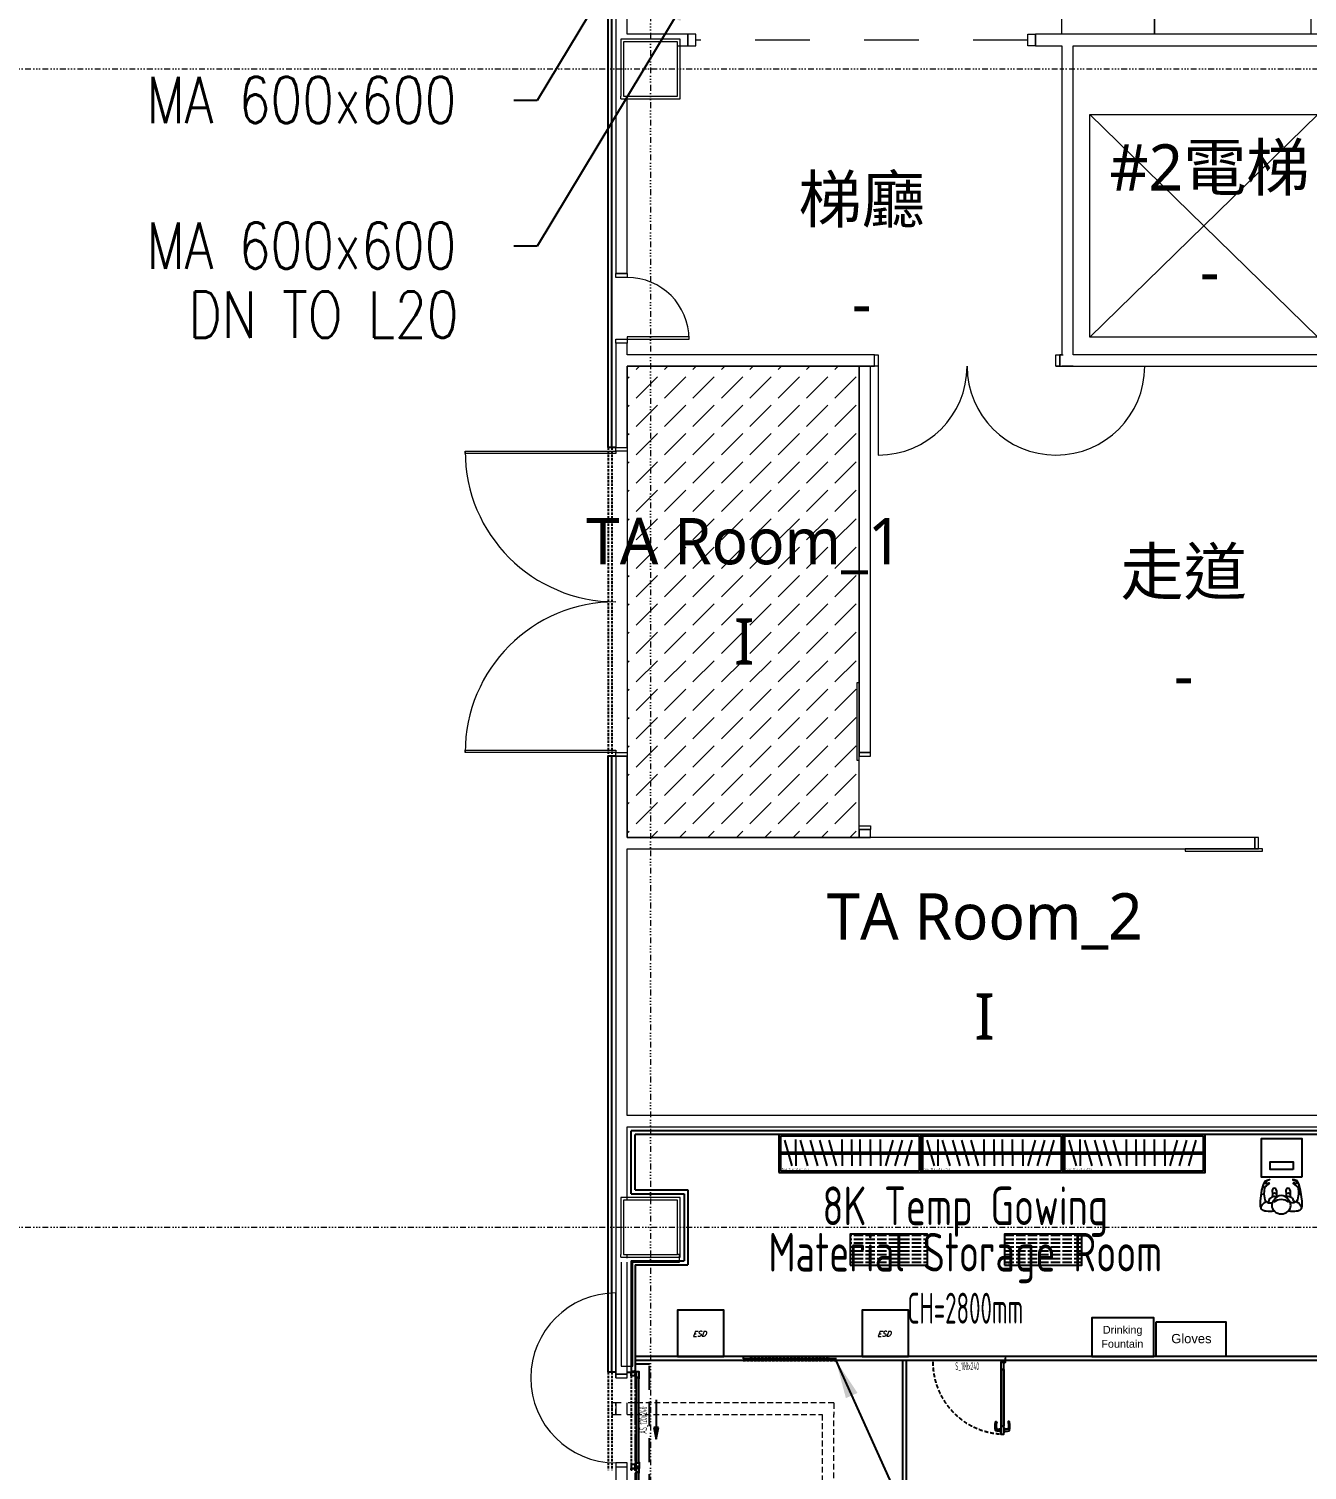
# Model space of a CAD drawing. Extents: x -32000 to 384674, y -29000 to 131250.
# Drawn here: x 235550 to 252103, y 11855 to 30520 of the extents above; entities that cross this region are included whole.
import ezdxf
from ezdxf.enums import TextEntityAlignment as Align

# ---------------------------------------------------------------- set-up
doc = ezdxf.new("R2010")
doc.units = 0
doc.header["$LTSCALE"] = 250
for name, pattern in [('H12PL3$0$JJP_三點線', [0.9, 0.3, -0.15, 0, -0.15, 0, -0.15, 0, -0.15]), ('H12PL3$0$JJP_虛線(退縮線、投影線、地下室範圍、非屬本工程、圖面分區)', [0.45, 0.3, -0.15]), ('H12PL3$0$TAI_虛線', [5.644, 2.822, -2.822]), ('XFDP30$0$HIDDEN', [0.3, 0.2, -0.1]), ('XFDP30$0$HIDDEN2', [0.1875, 0.125, -0.0625])]:
    doc.linetypes.add(name, pattern=pattern)
for name, color, linetype in [('AREA', 1, 'Continuous'), ('H12PL3$0$A-OBJE-2D', 252, 'Continuous'), ('H12PL3$0$A-WALL-EX', 252, 'Continuous'), ('H12PL3$0$A-WALL-IN', 252, 'Continuous'), ('H12PL3$0$A-WALL-IN.200K', 252, 'Continuous'), ('H12PL3$0$A-ZONE', 252, 'Continuous'), ('H12PL3$0$A-ZONE.200K', 252, 'Continuous'), ('H12PL3$0$Door', 252, 'Continuous'), ('H12PL3$0$Hattch', 252, 'Continuous'), ('H12PL3$0$S-COL', 252, 'Continuous'), ('H12PL3$0$S-GRID', 252, 'Continuous'), ('XFDP30$0$A-C1-PVC (8K於 50K時拆除)', 2, 'XFDP30$0$ZIGZAG'), ('XFDP30$0$A-CR-TT2 (8K)', 1, 'Continuous'), ('XFDP30$0$A-CR-TXT', 2, 'Continuous'), ('XFDP30$0$A-CR-TXT (8K)', 2, 'Continuous'), ('XFDP30$0$A-Door (8K)', 2, 'Continuous'), ('XFDP30$0$A-Partition opening', 240, 'XFDP30$0$HIDDEN2'), ('XFDP30$0$A-W-P1S (50K)', 2, 'Continuous'), ('XFDP30$0$A-W-P1S (8K)', 2, 'Continuous'), ('XFDP30$0$A-W-P2D (8K)', 2, 'Continuous'), ('XFDP30$0$B-BM (8K)', 2, 'Continuous'), ('XFDP30$0$B-Eq pattern (Belong to quotation)', 2, 'Continuous'), ('XFDP30$0$B-Gowning room improvement', 15, 'Continuous'), ('XFDP30$0$MDT-3-MF-4 (8K)', 8, 'Continuous'), ('XFDP30$0$SM-TXT', 3, 'Continuous'), ('XFM2D30-200K$0$M-DUCT-TEXT', 4, 'Continuous'), ('XFM2D30-200K$0$M-PIPE-TEXT-ARROR', 91, 'Continuous')]:
    doc.layers.add(name, color=color, linetype=linetype)
doc.styles.add('H12PL3$0$Standard', font='', dxfattribs={"width": 0.8})
doc.styles.add('XFDP30$0$AA-TXT', font='isocp.shx', dxfattribs={"width": 0.8, "bigfont": 'china.shx'})
doc.styles.add('XFDP30$0$ROMANS', font='romans', dxfattribs={"bigfont": 'bigfont'})
doc.styles.add('XFDP30$0$shei', font='arial.ttf')
doc.styles.add('XFM2D30-200K$0$aa-txt', font='simplex.shx', dxfattribs={"bigfont": 'china.shx'})
doc.styles.get('H12PL3$0$Standard').set_extended_font_data('Microsoft JhengHei')
doc.linetypes.add('XFDP30$0$ZIGZAG', pattern='A,0.0001,-0.2,[131,ltypeshp.shx,S=0.2,R=0,X=-0.2,Y=0],-0.4,[131,ltypeshp.shx,S=0.2,R=180,X=0.2,Y=0],-0.2', length=0.8001)
doc.dimstyles.new('XFDP30$0$adim-200', dxfattribs={"dimscale": 2000, "dimtxt": 0.25, "dimasz": 0.25, "dimexe": 0.1, "dimexo": 0.5, "dimgap": 0.15, "dimtad": 0, "dimdec": 4, "dimzin": 0, "dimdsep": 46, "dimtxsty": 'XFDP30$0$AA-TXT', "dimcen": 2.5, "dimclrd": 256, "dimclre": 256, "dimclrt": 256, "dimadec": 0, "dimazin": 0, "dimtfac": 1, "dimtdec": 4, "dimtmove": 0, "dimatfit": 3, "dimfxl": 0.1, "dimtolj": 1, "dimtzin": 0, "dimarcsym": 0})
doc.dimstyles.new('XFM2D30-200K$0$adim-200', dxfattribs={"dimscale": 200, "dimtxt": 0.3, "dimasz": 2.5, "dimexe": 0.1, "dimexo": 0.5, "dimgap": 0.15, "dimtad": 0, "dimdec": 4, "dimzin": 3, "dimdsep": 46, "dimtxsty": 'XFM2D30-200K$0$aa-txt', "dimcen": 2.5, "dimclrd": 256, "dimclre": 256, "dimclrt": 256, "dimadec": 0, "dimazin": 0, "dimtfac": 1, "dimtdec": 4, "dimtmove": 0, "dimatfit": 3, "dimfxl": 1, "dimtolj": 1, "dimtzin": 0, "dimarcsym": 0})

# ---------------------------------------------------------------- blocks, each defined once
blk = doc.blocks.new('XFDP30$0$GAD2205')
blk.add_lwpolyline([(0, 1), (0, 1), (-18, 1, -0.414214), (-18, 2), (-18, 3, -0.414214), (-18, 3), (-14, 3, 0.414214), (-13, 4), (-13, 4, 0.414214), (-14, 4), (-18, 4, -0.414214), (-18, 5), (-18, 12, -0.414214), (-18, 12), (-18, 12, 0.414214), (-18, 12), (-18, 14, 0.72636), (-19, 14), (-19, 13, 0.158507), (-19, 13), (-19, 0, 0.414214), (-19, 0), (19, 0, 0.414214), (19, 0), (19, 13, 0.158507), (19, 13), (19, 14, 0.72636), (18, 14), (18, 12, 0.414214), (18, 12, -0.414214), (18, 12), (18, 5, -0.414214), (18, 4), (14, 4, 0.414214), (13, 4), (13, 4, 0.414214), (14, 3), (18, 3, -0.414214), (18, 3), (18, 2, -0.414214), (18, 1), (0, 1)], format="xyb", close=True)
blk = doc.blocks.new('XFDP30$0$Door-S100')
for p, q in [((8.8, 90.4), (8.8, 95.3)), ((8.8, 95.3), (9.6, 95.3)), ((9.6, 95.3), (9.6, 90.4)), ((9.6, 94), (13.6, 94)), ((13.6, 94), (15, 93.9)), ((9.6, 90.4), (8.8, 90.4)), ((13.5, 91.8), (9.6, 91.8))]:
    blk.add_line(p, q)
blk.add_lwpolyline([(4, 94), (0, 94), (-1.4, 93.9, 0.327495), (-2.2, 93.2, 0.089847), (-2.4, 82.5, 1.144881), (-0.5, 82.9, -0.137079), (-0.5, 91.3, -0.349357), (0, 91.8), (4, 91.8)], format="xyb")
blk.add_lwpolyline([(4.8, 90.4), (4.8, 95.3), (4, 95.3), (4, 90.4)], close=True)
at = {"ltscale": 5}
for points in [[(8.8, 87.8), (8.8, 97.9), (4.8, 97.9), (4.8, 87.8)], [(5, 87.5), (5, 14.8), (5, 14.8), (5, 87.5)], [(8.6, 14.8), (8.5, 14.8), (8.5, 87.5), (8.6, 87.5)], [(8.8, 4.3), (8.8, 14.4), (4.8, 14.4), (4.8, 4.3)]]:
    blk.add_lwpolyline(points, close=True, dxfattribs=at)
blk.add_lwpolyline([(4.8, 87.9), (4.8, 86.7, 0.158507), (4.9, 86.7), (4.9, 86.5, 0.72636), (5, 86.6), (5, 86.7, 0.414214), (5, 86.7, -0.414214), (4.9, 86.8), (4.9, 87.5, -0.414214), (5, 87.5), (5.4, 87.5, 0.414214), (5.4, 87.5), (5.4, 87.6, 0.414214), (5.4, 87.6), (5, 87.6, -0.414214), (4.9, 87.6), (4.9, 87.8, -0.414214), (5, 87.8), (6.8, 87.8), (6.8, 87.8), (6.8, 87.8), (8.6, 87.8, -0.414214), (8.6, 87.8), (8.6, 87.6, -0.414214), (8.6, 87.6), (8.2, 87.6, 0.414214), (8.1, 87.6), (8.1, 87.5, 0.414214), (8.2, 87.5), (8.6, 87.5, -0.414214), (8.6, 87.5), (8.6, 86.8, -0.414214), (8.6, 86.7), (8.6, 86.7, 0.414214), (8.6, 86.7), (8.6, 86.6, 0.72636), (8.6, 86.5), (8.7, 86.7, 0.158507), (8.7, 86.7), (8.7, 87.9, 0.414214), (8.7, 87.9), (4.9, 87.9, 0.414214)], format="xyb", close=True, dxfattribs=at)
at = {"ltscale": 500}
for points in [[(3.2, -0.6), (3.2, 3.9), (3, 3.9), (3, -0.6)], [(8.5, 4.8), (4, 4.8), (4, 4.6), (8.5, 4.6)]]:
    blk.add_lwpolyline(points, close=True, dxfattribs=at)
at = {"linetype": 'XFDP30$0$HIDDEN', "ltscale": 0.1}
blk.add_arc((3.4, 4.4), 93.6, 0, 86.0689, dxfattribs=at)
at = {"extrusion": (0, 0, -1)}
for centre, major_axis, start_param, end_param in [((14.9, 93), (-0.624, 0.624), 0.866962, 2.13291), ((13.5, 91.2), (-0.417, 0.417), 0.901482, 2.245889), ((15, 82.6), (0.707, 0.707), 0.872811, 4.284184), ((-0.8, 87.1), (10.9, 10.9), 0.51383, 1.058752), ((-13.8, 87.3), (21.3, 21.3), 0.585307, 0.943734)]:
    blk.add_ellipse(centre, major_axis=major_axis, ratio=1, start_param=start_param, end_param=end_param, dxfattribs=at)
at = {"ltscale": 500, "extrusion": (0, 0, -1)}
blk.add_ellipse((3.4, 4.4), major_axis=(-0.495, 0.495), ratio=1, start_param=5.497787, end_param=11.780972, dxfattribs=at)
at = {"ltscale": 5, "xscale": 0.1000000000058208, "yscale": 0.1000000000058208, "zscale": 0.1000000000058208}
blk.add_blockref('XFDP30$0$GAD2205', (6.8, 14.3), dxfattribs=at)
at = {"color": 9, "style": 'XFDP30$0$AA-TXT', "width": 0.45}
blk.add_attdef('100X240', text='', height=10, dxfattribs=at).set_placement((52.5, 10), align=Align.MIDDLE_CENTER)
blk = doc.blocks.new('XFDP30$0$GA2606')
blk.add_lwpolyline([(-13, 1), (-13, 0), (-16, 0), (-16, 0), (-16, 0), (-19, 0, -0.902738), (-19, 1), (-10, 3, 0.298217), (-9, 2), (-2, 2, 0.414214), (-2, 3), (-2, 18), (-2, 18), (-2, 20, -0.668179), (-2, 20), (0, 18), (0, 0), (0, 0), (-2, 0)], format="xyb", close=True)
blk = doc.blocks.new('XFDP30$0$Door-120x000_AS')
at = {"ltscale": 5}
blk.add_hatch(color=256, dxfattribs=at).paths.add_polyline_path([(50.4, 32.9), (50.4, 26.9), (35.4, 29.9)])
for p, q in [((35.4, 29.9), (50.4, 32.9)), ((50.4, 26.9), (35.4, 29.9)), ((50.4, 32.9), (50.4, 26.9)), ((86.4, 29.9), (50.4, 29.9))]:
    blk.add_line(p, q)
at = {"color": 9, "linetype": 'XFDP30$0$HIDDEN2'}
blk.add_lwpolyline([(-135, 21), (132.5, 21), (132.5, 2.5), (-135, 2.5)], close=True, dxfattribs=at)
at = {"color": 1, "linetype": 'XFDP30$0$HIDDEN2'}
for points in [[(-125, 3.8), (-116.7, 3.8, 0.158507), (-116.7, 3.8), (-116.6, 3.9, 0.72636), (-116.6, 4), (-116.8, 4, 0.414214), (-116.8, 3.9, -0.414214), (-116.8, 3.9), (-117.5, 3.9, -0.414214), (-117.6, 4), (-117.6, 4.4, 0.414214), (-117.6, 4.4), (-117.6, 4.4, 0.414214), (-117.7, 4.4), (-117.7, 4, -0.414214), (-117.7, 3.9), (-117.8, 3.9, -0.414214), (-117.9, 4), (-117.9, 5.7), (-117.9, 5.8), (-117.9, 5.8), (-117.9, 7.6, -0.414214), (-117.8, 7.6), (-117.7, 7.6, -0.414214), (-117.7, 7.6), (-117.7, 7.1, 0.414214), (-117.6, 7.1), (-117.6, 7.1, 0.414214), (-117.6, 7.1), (-117.6, 7.6, -0.414214), (-117.5, 7.6), (-116.8, 7.6, -0.414214), (-116.8, 7.6), (-116.8, 7.6, 0.414214), (-116.8, 7.6), (-116.6, 7.6, 0.72636), (-116.6, 7.6), (-116.7, 7.7, 0.158507), (-116.7, 7.7), (-125, 7.7, 0.414214), (-125, 7.7), (-125, 3.9, 0.414214)], [(0, 3.8), (-8.3, 3.8, -0.158507), (-8.3, 3.8), (-8.4, 3.9, -0.72636), (-8.4, 4), (-8.2, 4, -0.414214), (-8.2, 3.9, 0.414214), (-8.2, 3.9), (-7.5, 3.9, 0.414214), (-7.4, 4), (-7.4, 4.4, -0.414214), (-7.4, 4.4), (-7.4, 4.4, -0.414214), (-7.3, 4.4), (-7.3, 4, 0.414214), (-7.3, 3.9), (-7.2, 3.9, 0.414214), (-7.1, 4), (-7.1, 5.7), (-7.1, 5.8), (-7.1, 5.8), (-7.1, 7.6, 0.414214), (-7.2, 7.6), (-7.3, 7.6, 0.414214), (-7.3, 7.6), (-7.3, 7.1, -0.414214), (-7.4, 7.1), (-7.4, 7.1, -0.414214), (-7.4, 7.1), (-7.4, 7.6, 0.414214), (-7.5, 7.6), (-8.2, 7.6, 0.414214), (-8.2, 7.6), (-8.2, 7.6, -0.414214), (-8.2, 7.6), (-8.4, 7.6, -0.72636), (-8.4, 7.6), (-8.3, 7.7, -0.158507), (-8.3, 7.7), (0, 7.7, -0.414214), (0, 7.7), (0, 3.9, -0.414214)]]:
    blk.add_lwpolyline(points, format="xyb", close=True, dxfattribs=at)
blk.add_lwpolyline([(-117.6, 4), (-117.6, 7.5), (-7.4, 7.5), (-7.4, 4)], close=True, dxfattribs=at)
for points in [[(-2.3, -0.5, 0.070096), (-2.3, -0.5, 0.334236), (-2.2, -0.5, 0.795363), (-2.2, -0.4), (-2.6, -0.4, -0.414214), (-2.7, -0.3), (-2.7, 0.3, -0.414214), (-2.6, 0.4), (-2.2, 0.4, 0.795363), (-2.2, 0.5, 0.334236), (-2.3, 0.5, 0.070096), (-2.3, 0.5, 0.06212), (-2.3, 0.5, -0.357966), (-2.3, 0.5, -0.114149), (-2.3, 0.5), (-2.5, 0.6, 0.520559), (-2.5, 0.6, -0.09816), (-2.5, 0.6, -0.704497), (-2.6, 0.6, 0.231019), (-2.7, 0.8, -0.259663), (-2.7, 0.8), (-2.7, 1.5, 0.250846), (-2.7, 1.6, 0.148829), (-2.7, 1.6), (-2.8, 1.9, 0.835879), (-3, 1.9), (-3, -1.9, 0.835879), (-2.8, -1.9), (-2.7, -1.6, 0.148829), (-2.7, -1.6, 0.250846), (-2.7, -1.5), (-2.7, -0.8, -0.259663), (-2.7, -0.8, 0.231019), (-2.6, -0.6, -0.704497), (-2.5, -0.6, -0.09816), (-2.5, -0.6, 0.520559), (-2.5, -0.6), (-2.3, -0.5, -0.114149), (-2.3, -0.5, -0.357966), (-2.3, -0.5, 0.06212)], [(-2.5, 3.8), (5.8, 3.8, 0.158507), (5.8, 3.8), (5.9, 3.9, 0.72636), (5.9, 4), (5.7, 4, 0.414214), (5.7, 3.9, -0.414214), (5.7, 3.9), (5, 3.9, -0.414214), (4.9, 4), (4.9, 4.4, 0.414214), (4.9, 4.4), (4.9, 4.4, 0.414214), (4.8, 4.4), (4.8, 4, -0.414214), (4.8, 3.9), (4.7, 3.9, -0.414214), (4.6, 4), (4.6, 5.7), (4.6, 5.8), (4.6, 5.8), (4.6, 7.6, -0.414214), (4.7, 7.6), (4.8, 7.6, -0.414214), (4.8, 7.6), (4.8, 7.1, 0.414214), (4.9, 7.1), (4.9, 7.1, 0.414214), (4.9, 7.1), (4.9, 7.6, -0.414214), (5, 7.6), (5.7, 7.6, -0.414214), (5.7, 7.6), (5.7, 7.6, 0.414214), (5.7, 7.6), (5.9, 7.6, 0.72636), (5.9, 7.6), (5.8, 7.7, 0.158507), (5.8, 7.7), (-2.5, 7.7, 0.414214), (-2.5, 7.7), (-2.5, 3.9, 0.414214)], [(122.5, 3.8), (114.2, 3.8, -0.158507), (114.2, 3.8), (114.1, 3.9, -0.72636), (114.1, 4), (114.3, 4, -0.414214), (114.3, 3.9, 0.414214), (114.3, 3.9), (115, 3.9, 0.414214), (115.1, 4), (115.1, 4.4, -0.414214), (115.1, 4.4), (115.1, 4.4, -0.414214), (115.2, 4.4), (115.2, 4, 0.414214), (115.2, 3.9), (115.3, 3.9, 0.414214), (115.4, 4), (115.4, 5.7), (115.4, 5.8), (115.4, 5.8), (115.4, 7.6, 0.414214), (115.3, 7.6), (115.2, 7.6, 0.414214), (115.2, 7.6), (115.2, 7.1, -0.414214), (115.1, 7.1), (115.1, 7.1, -0.414214), (115.1, 7.1), (115.1, 7.6, 0.414214), (115, 7.6), (114.3, 7.6, 0.414214), (114.3, 7.6), (114.3, 7.6, -0.414214), (114.3, 7.6), (114.1, 7.6, -0.72636), (114.1, 7.6), (114.2, 7.7, -0.158507), (114.2, 7.7), (122.5, 7.7, -0.414214), (122.5, 7.7), (122.5, 3.9, -0.414214)], [(122.3, -0.5, -0.070096), (122.3, -0.5, -0.334236), (122.2, -0.5, -0.795363), (122.2, -0.4), (122.6, -0.4, 0.414214), (122.7, -0.3), (122.7, 0.3, 0.414214), (122.6, 0.4), (122.2, 0.4, -0.795363), (122.2, 0.5, -0.334236), (122.3, 0.5, -0.070096), (122.3, 0.5, -0.06212), (122.3, 0.5, 0.357966), (122.3, 0.5, 0.114149), (122.3, 0.5), (122.5, 0.6, -0.520559), (122.5, 0.6, 0.09816), (122.5, 0.6, 0.704497), (122.6, 0.6, -0.231019), (122.7, 0.8, 0.259663), (122.7, 0.8), (122.7, 1.5, -0.250846), (122.7, 1.6, -0.148829), (122.7, 1.6), (122.8, 1.9, -0.835879), (123, 1.9), (123, -1.9, -0.835879), (122.8, -1.9), (122.7, -1.6, -0.148829), (122.7, -1.6, -0.250846), (122.7, -1.5), (122.7, -0.8, 0.259663), (122.7, -0.8, -0.231019), (122.6, -0.6, 0.704497), (122.5, -0.6, 0.09816), (122.5, -0.6, -0.520559), (122.5, -0.6), (122.3, -0.5, 0.114149), (122.3, -0.5, 0.357966), (122.3, -0.5, -0.06212)]]:
    blk.add_lwpolyline(points, format="xyb", close=True)
for points in [[(-2.5, 2.5), (2.5, 2.5), (2.5, -2.5), (-2.5, -2.5)], [(4.9, 4), (4.9, 7.5), (115.1, 7.5), (115.1, 4)], [(122.5, 2.5), (117.5, 2.5), (117.5, -2.5), (122.5, -2.5)]]:
    blk.add_lwpolyline(points, close=True)
at = {"ltscale": 5}
for points in [[(2.5, 2.5), (0, 2.5), (0, 3.8), (2.5, 3.8)], [(117.5, 2.5), (120, 2.5), (120, 3.8), (117.5, 3.8)]]:
    blk.add_lwpolyline(points, close=True, dxfattribs=at)
at = {"yscale": 0.09999999999990905}
for p, xscale, zscale, rotation in [((-2.5, 2.5), 0.09999999999990905, 0.09999999999990905, 90), ((122.5, 2.5), -0.09999999999990905, 0.1, 270), ((-2.5, -2.5), -0.09999999999990905, 0.1, 90), ((122.5, -2.5), 0.09999999999990905, 0.09999999999990905, 270)]:
    blk.add_blockref('XFDP30$0$GA2606', p, dxfattribs=dict(at, xscale=xscale, zscale=zscale, rotation=rotation))
at = {"color": 9, "style": 'XFDP30$0$AA-TXT', "width": 0.45}
blk.add_attdef('120x240', text='', height=10, dxfattribs=at).set_placement((60, 14.4), align=Align.MIDDLE)
blk = doc.blocks.new('XFDP30$0$~hanger_180x45x190')
for p, q in [((1820, 470), (20, 470)), ((20, 470), (20, 20)), ((74, 417), (169, 88)), ((224, 86), (220, 425)), ((276, 417), (371, 88)), ((406, 417), (501, 88)), ((525, 417), (619, 88)), ((646, 417), (741, 88)), ((823, 86), (819, 425)), ((950, 86), (946, 425)), ((1058, 86), (1053, 425)), ((1188, 86), (1184, 425)), ((1321, 86), (1317, 425)), ((1477, 417), (1382, 88)), ((1598, 417), (1503, 88)), ((1720, 417), (1625, 88)), ((1820, 20), (1820, 470)), ((20, 261), (1820, 261)), ((20, 243), (1820, 243)), ((20, 20), (1820, 20))]:
    blk.add_line(p, q)
blk.add_lwpolyline([(0, 0), (1840, 0), (1840, 490), (0, 490)], close=True)
at = {"color": 1, "style": 'XFDP30$0$AA-TXT', "width": 0.8}
blk.add_text('Hanger: 180 cm x 45 cm x 190 cm', height=18.2, dxfattribs=at).set_placement((40, 38))
blk = doc.blocks.new('XFDP30$0$~chair')
at = {"layer": 'XFDP30$0$B-Gowning room improvement', "transparency": 33554610}
h = blk.add_hatch(dxfattribs=at)
h.set_pattern_fill('ACAD_ISO02W100', color=256, scale=10)
h.set_pattern_definition([(0, (-1520464.893, -208902.57), (0, 50), [120, -30])])
h.paths.add_polyline_path([(0, 0), (1000, 0), (1000, 400), (0, 400)])
at = {"layer": 'XFDP30$0$B-Gowning room improvement'}
blk.add_lwpolyline([(0, 0), (1000, 0), (1000, 400), (0, 400)], close=True, dxfattribs=at)
at = {"layer": 'XFDP30$0$B-Gowning room improvement', "color": 1, "style": 'XFDP30$0$AA-TXT', "width": 0.8}
blk.add_text('chair', height=20, dxfattribs=at).set_placement((17, 10))
blk = doc.blocks.new('XFDP30$0$~glove')
at = {"layer": 'XFDP30$0$B-Gowning room improvement'}
blk.add_lwpolyline([(450, 0), (450, -900), (0, -900), (0, 0)], close=True, dxfattribs=at)
at = {"layer": 'XFDP30$0$B-Gowning room improvement', "style": 'XFDP30$0$shei'}
blk.add_text('Gloves', height=120, rotation=270, dxfattribs=at).set_placement((172, -195))
blk = doc.blocks.new('XFDP30')
at = {"layer": 'XFDP30$0$A-C1-PVC (8K於 50K時拆除)', "ltscale": 0.25}
blk.add_line((244800, 13302), (246000, 13302), dxfattribs=at)
at = {"layer": 'XFDP30$0$A-Partition opening'}
for p, q in [((246000, 13277), (244800, 13327)), ((246000, 13327), (244800, 13277))]:
    blk.add_line(p, q, dxfattribs=at)
blk.add_lwpolyline([(246000, 13277), (246000, 13327), (244800, 13327), (244800, 13277)], close=True, dxfattribs=at)
at = {"layer": 'XFDP30$0$A-W-P1S (50K)'}
blk.add_line((243301, 13125), (243400, 13125), dxfattribs=at)
at = {"layer": 'XFDP30$0$A-W-P1S (50K)', "linetype": 'XFDP30$0$HIDDEN2'}
for p, q in [((243350, 13125), (243350, 11855)), ((243400, 13125), (243400, 11855))]:
    blk.add_line(p, q, dxfattribs=at)
at = {"layer": 'XFDP30$0$A-W-P1S (8K)'}
for p, q in [((243051, 25100), (243051, 34725)), ((243101, 25100), (243101, 34675)), ((243150, 25100), (243051, 25100)), ((243150, 21100), (243051, 21100)), ((243051, 13125), (243051, 21100)), ((243101, 13125), (243101, 21100)), ((252475, 16250), (243350, 16250)), ((243350, 15435), (243350, 16250)), ((252425, 16200), (243400, 16200)), ((243400, 15485), (243400, 16200)), ((243350, 15435), (244035, 15435)), ((243400, 15485), (244085, 15485)), ((244035, 15435), (244035, 14565)), ((244085, 15485), (244085, 14515)), ((243350, 14565), (243350, 13125)), ((243350, 14565), (244035, 14565)), ((243400, 14515), (243400, 13125)), ((243400, 14515), (244085, 14515)), ((243150, 13125), (243051, 13125))]:
    blk.add_line(p, q, dxfattribs=at)
at = {"layer": 'XFDP30$0$A-W-P1S (8K)', "linetype": 'XFDP30$0$HIDDEN2'}
for p, q in [((243051, 25100), (243051, 21100)), ((243101, 25100), (243101, 21100)), ((243051, 13125), (243051, 11855)), ((243101, 13125), (243101, 11855))]:
    blk.add_line(p, q, dxfattribs=at)
at = {"layer": 'XFDP30$0$A-W-P2D (8K)'}
for p, q in [((252525, 13327), (243400, 13327)), ((252525, 13277), (243400, 13277)), ((246866, 10475), (246866, 13277)), ((246916, 10425), (246916, 13277))]:
    blk.add_line(p, q, dxfattribs=at)
at = {"layer": 'XFDP30$0$B-BM (8K)'}
for points in [[(252033, 15650), (251513, 15650), (251513, 16150), (252033, 16150)], [(251923, 15750), (251623, 15750), (251623, 15850), (251923, 15850)]]:
    blk.add_lwpolyline(points, close=True, dxfattribs=at)
at = {"layer": 'XFDP30$0$B-Gowning room improvement'}
for points in [[(243950, 13327), (244550, 13327), (244550, 13927), (243950, 13927)], [(246342, 13327), (246942, 13327), (246942, 13927), (246342, 13927)], [(249316, 13327), (250116, 13327), (250116, 13827), (249316, 13827)]]:
    blk.add_lwpolyline(points, close=True, dxfattribs=at)
at = {"layer": 'XFDP30$0$MDT-3-MF-4 (8K)'}
for p, q in [((251497, 15259), (251498, 15338)), ((251508, 15418), (251531, 15435)), ((251531, 15435), (251544, 15431)), ((251555, 15356), (251572, 15334)), ((251607, 15346), (251597, 15320)), ((251928, 15346), (251938, 15320)), ((251980, 15356), (251963, 15334)), ((252004, 15435), (251991, 15431)), ((252027, 15418), (252004, 15435)), ((252038, 15259), (252037, 15338))]:
    blk.add_line(p, q, dxfattribs=at)
for points in [[(251498, 15338), (251517, 15482), (251540, 15565), (251562, 15602), (251599, 15616), (251616, 15618), (251616, 15613), (251590, 15606), (251577, 15600), (251567, 15580), (251566, 15568), (251582, 15561), (251597, 15573), (251609, 15577), (251611, 15569), (251590, 15548), (251571, 15534), (251552, 15520), (251545, 15470), (251544, 15432), (251555, 15357)], [(252037, 15338), (252019, 15482), (251995, 15565), (251973, 15602), (251936, 15616), (251919, 15618), (251919, 15613), (251945, 15606), (251958, 15600), (251968, 15580), (251969, 15568), (251953, 15561), (251938, 15573), (251926, 15577), (251924, 15569), (251945, 15548), (251964, 15534), (251983, 15520), (251990, 15470), (251991, 15432), (251980, 15357)], [(251651, 15477), (251653, 15427), (251652, 15394)], [(251707, 15477), (251704, 15427), (251706, 15390)], [(251828, 15477), (251831, 15427), (251829, 15390)], [(251884, 15477), (251882, 15427), (251883, 15394)]]:
    blk.add_lwpolyline(points, dxfattribs=at)
for centre, radius, start, end in [((251685, 15472), 34.4, 99.9771, 170.0229), ((251673, 15472), 34.4, 9.9771, 80.0229), ((251862, 15472), 34.4, 99.9771, 170.0229), ((251850, 15472), 34.4, 9.9771, 80.0229), ((251674, 15327), 69.9, 63.3387, 164.2389), ((251746, 15284), 102, 131.0438, 228.9562), ((251679, 15408), 32, 36.6769, 143.3231), ((251768, 15199), 160, 52.0287, 127.9713), ((251768, 15304), 106, 32.885, 147.115), ((251861, 15327), 69.9, 15.7611, 116.6613), ((251856, 15408), 32, 36.6769, 143.3231), ((251789, 15284), 102, 311.0438, 48.9562), ((251768, 15309), 135, 228.9782, 311.0218)]:
    blk.add_arc(centre, radius, start, end, dxfattribs=at)
at = {"layer": 'XFDP30$0$MDT-3-MF-4 (8K)', "extrusion": (0, 0, -1)}
for centre, major_axis, start_param, end_param in [((251756, 15316), (249, 70), 1.984264, 3.986456), ((251779, 15316), (-249, 70), 2.296729, 4.298921)]:
    blk.add_ellipse(centre, major_axis=major_axis, ratio=0.35182, start_param=start_param, end_param=end_param, dxfattribs=at)
at = {"layer": 'XFDP30$0$MDT-3-MF-4 (8K)'}
for points in [[(251572, 15334), (251603, 15318), (251654, 15317)], [(251963, 15334), (251932, 15318), (251881, 15317)]]:
    blk.add_spline(points, degree=3, dxfattribs=at)
at = {"layer": 'XFDP30$0$A-Door (8K)'}
ref = blk.add_blockref('XFDP30$0$Door-S100', (248225, 13302), dxfattribs=dict(at, xscale=10, yscale=10, zscale=10, rotation=180))
ref.add_attrib('100X240', 'S_100x240', dxfattribs={"layer": '0', "color": 9, "height": 100, "rotation": 180, "style": 'XFDP30$0$AA-TXT', "text_generation_flag": 6, "width": 0.45}).set_placement((247700, 13202), align=Align.MIDDLE_CENTER)
ref = blk.add_blockref('XFDP30$0$Door-120x000_AS', (243375, 11902), dxfattribs=dict(at, xscale=-10, yscale=10, zscale=10, rotation=270))
ref.add_attrib('120x240', 'AS_120x240', dxfattribs={"layer": '0', "color": 9, "height": 100, "rotation": 90, "style": 'XFDP30$0$AA-TXT', "width": 0.45}).set_placement((243510, 12503), align=Align.MIDDLE)
at = {"layer": 'XFDP30$0$B-Eq pattern (Belong to quotation)'}
for p in [(245263, 15710), (247103, 15710), (248943, 15710)]:
    blk.add_blockref('XFDP30$0$~hanger_180x45x190', p, dxfattribs=at)
at = {"layer": 'XFDP30$0$B-Gowning room improvement'}
for p in [(246186, 14510), (248186, 14510)]:
    blk.add_blockref('XFDP30$0$~chair', p, dxfattribs=at)
at = {"layer": 'XFDP30$0$B-Gowning room improvement', "color": 5, "rotation": 90}
blk.add_blockref('XFDP30$0$~glove', (250148, 13327), dxfattribs=at)
at = {"layer": 'XFDP30$0$A-CR-TT2 (8K)', "style": 'XFDP30$0$AA-TXT', "width": 0.6}
blk.add_text('CH=2800mm', height=400, dxfattribs=at).set_placement((247677, 13953), align=Align.MIDDLE)
at = {"layer": 'XFDP30$0$A-CR-TXT', "style": 'XFDP30$0$AA-TXT', "width": 0.8}
blk.add_text('Material Storage Room', height=500, dxfattribs=at).set_placement((247677, 14603), align=Align.MIDDLE)
at = {"layer": 'XFDP30$0$A-CR-TXT (8K)', "style": 'XFDP30$0$AA-TXT', "width": 0.8}
blk.add_text('8K Temp Gowing', height=500, dxfattribs=at).set_placement((247677, 15203), align=Align.MIDDLE)
at = {"layer": 'XFDP30$0$B-Gowning room improvement', "style": 'XFDP30$0$ROMANS', "oblique": 20}
for p in [(244232, 13587), (246624, 13587)]:
    blk.add_text('ESD', height=67.5, dxfattribs=at).set_placement(p, align=Align.CENTER)
at = {"layer": 'XFDP30$0$B-Gowning room improvement', "style": 'XFDP30$0$shei'}
for s, p in [('Drinking', (249458, 13623)), ('Fountain', (249438, 13441))]:
    blk.add_text(s, height=100, dxfattribs=at).set_placement(p)
at = {"layer": 'XFDP30$0$SM-TXT'}
blk.add_leader([(246000, 13277), (247292, 10411), (247558, 10411)], dimstyle='XFDP30$0$adim-200', dxfattribs=at)
blk = doc.blocks.new('H12PL3')
at = {"layer": 'H12PL3$0$Hattch', "linetype": 'Continuous', "lineweight": 0}
h = blk.add_hatch(dxfattribs=at)
h.set_pattern_fill('虛線_0001', color=256, scale=10, style=0, pattern_type=2)
h.set_pattern_definition([(45, (0, 0), (-367.6955, 367.6955), [390, -130]), (45, (1e-13, 367.7), (-367.6955, 367.6955), [390, -130])])
h.paths.add_polyline_path([(246300, 26150), (243300, 26150), (243300, 20050), (246300, 20050)])
at = {"layer": 'H12PL3$0$A-OBJE-2D', "lineweight": 0}
for p, q in [((249290, 26525), (252240, 29410)), ((249290, 29410), (252240, 26525)), ((249290, 26525), (249290, 29410)), ((249290, 29410), (252240, 29410)), ((252240, 26525), (249290, 26525))]:
    blk.add_line(p, q, dxfattribs=at)
for points in [[(248925, 30450), (248925, 32050), (250125, 32050), (250125, 30450)], [(250125, 32050), (252150, 32050), (252150, 30450), (250125, 30450)]]:
    blk.add_lwpolyline(points, close=True, dxfattribs=at)
at = {"layer": 'H12PL3$0$A-WALL-EX', "lineweight": 0}
for p, q in [((243219.5, 12725), (243099.5, 12725)), ((243099.5, 12575), (243219.5, 12575))]:
    blk.add_line(p, q, dxfattribs=at)
at = {"layer": 'H12PL3$0$A-WALL-EX', "linetype": 'H12PL3$0$JJP_虛線(退縮線、投影線、地下室範圍、非屬本工程、圖面分區)', "lineweight": 0}
blk.add_line((243099.5, 12725), (243099.5, 12575), dxfattribs=at)
at = {"layer": 'H12PL3$0$A-WALL-IN', "lineweight": 0}
for p, q in [((244085, 30300), (244085, 30450)), ((248585, 30300), (248585, 30450)), ((243300, 27350), (243150, 27350)), ((243300, 26450), (243150, 26450)), ((246500, 26300), (246457, 26300)), ((246500, 26150), (246457, 26150)), ((246500, 26150), (246500, 26300)), ((248900, 26300), (248943, 26300)), ((248900, 26150), (248900, 26300)), ((248900, 26150), (248943, 26150)), ((243150, 25100), (243300, 25100)), ((243150, 21100), (243300, 21100)), ((251425, 19900), (251425, 20050)), ((243150, 13100), (243300, 13100)), ((243150, 12725), (243150, 12575)), ((243150, 12725), (243150, 12575)), ((243300, 12575), (243300, 12725)), ((243300, 12575), (243300, 12725)), ((243150, 11900), (243300, 11900))]:
    blk.add_line(p, q, dxfattribs=at)
at = {"layer": 'H12PL3$0$A-WALL-IN', "lineweight": 0, "flags": 128}
for points in [[(243150, 34725), (243150, 27350)], [(243300, 30450), (243300, 34725)], [(244085, 30450), (243300, 30450)], [(252925, 30450), (248585, 30450)], [(243215, 30385), (243215, 30350)], [(243950, 30385), (243215, 30385)], [(243215, 30350), (243215, 29650)], [(243985, 30385), (243950, 30385)], [(243950, 30300), (244085, 30300)], [(243985, 29650), (243985, 30385)], [(248585, 30300), (248925, 30300)], [(248925, 30300), (248925, 26300)], [(249075, 30300), (252250, 30300)], [(249075, 26300), (249075, 30300)], [(243215, 29615), (243215, 29650)], [(243215, 29615), (243985, 29615)], [(243300, 27350), (243300, 29650)], [(243985, 29615), (243985, 29650)], [(243150, 26450), (243150, 25100)], [(243300, 26300), (243300, 26450)], [(246500, 26300), (243300, 26300)], [(243300, 26150), (246500, 26150)], [(243300, 25100), (243300, 26150)], [(248925, 26300), (248900, 26300)], [(248900, 26150), (248925, 26150)], [(249075, 26150), (248925, 26150)], [(252525, 26300), (249075, 26300)], [(249075, 26150), (252525, 26150)], [(243150, 21100), (243150, 14600)], [(243300, 20050), (243300, 21100)], [(251425, 20050), (243300, 20050)], [(243300, 19900), (251425, 19900)], [(243300, 16450), (243300, 19900)], [(252525, 16450), (243300, 16450)], [(243300, 16300), (252525, 16300)], [(243300, 15350), (243300, 16300)], [(243215, 15385), (243215, 15350)], [(243950, 15385), (243215, 15385)], [(243215, 15350), (243215, 14650)], [(243985, 15385), (243950, 15385)], [(243985, 14650), (243985, 15385)], [(243150, 15000), (243150, 13100)], [(243215, 14615), (243215, 14650)], [(243215, 14615), (243985, 14615)], [(243300, 14600), (243300, 14650)], [(243975, 14650), (243950, 14650)], [(243975, 14550), (243975, 14650)], [(243985, 14615), (243985, 14650)], [(243220, 14550), (243220, 13200)], [(243300, 13100), (243300, 14550)], [(243370, 13200), (243370, 14550)], [(243370, 14550), (243975, 14550)], [(243220, 13200), (243370, 13200)], [(243150, 11900), (243150, 11344)], [(243300, 11344), (243300, 11900)]]:
    blk.add_lwpolyline(points, dxfattribs=at)
at = {"layer": 'H12PL3$0$A-WALL-IN', "linetype": 'H12PL3$0$JJP_虛線(退縮線、投影線、地下室範圍、非屬本工程、圖面分區)', "lineweight": 0, "flags": 128}
for points in [[(243150, 12575), (243150, 12725)], [(245975, 12725), (243300, 12725)], [(245975, 12725), (245975, 12575)], [(243300, 12575), (245825, 12575)], [(245825, 12575), (245825, 9500)], [(245975, 9500), (245975, 12575)]]:
    blk.add_lwpolyline(points, dxfattribs=at)
at = {"layer": 'H12PL3$0$A-WALL-IN.200K', "lineweight": 0}
for p, q in [((246300, 21150), (246450, 21150)), ((246300, 20150), (246450, 20150))]:
    blk.add_line(p, q, dxfattribs=at)
at = {"layer": 'H12PL3$0$A-WALL-IN.200K', "lineweight": 0, "flags": 128}
for points in [[(246450, 26150), (246300, 26150)], [(246300, 26150), (246300, 21150)], [(246450, 21150), (246450, 26150)], [(246300, 20150), (246300, 20050)], [(246300, 20050), (246450, 20050)], [(246450, 20050), (246450, 20150)]]:
    blk.add_lwpolyline(points, dxfattribs=at)
at = {"layer": 'H12PL3$0$Door', "linetype": 'H12PL3$0$TAI_虛線', "lineweight": 0}
for p, q in [((244185, 30450), (244085, 30450)), ((244085, 30450), (244085, 30300)), ((244185, 30300), (244185, 30450)), ((248485, 30300), (248485, 30450)), ((248485, 30450), (248585, 30450)), ((248585, 30450), (248585, 30300)), ((244085, 30300), (244185, 30300)), ((248485, 30375), (244185, 30375)), ((248585, 30300), (248485, 30300))]:
    blk.add_line(p, q, dxfattribs=at)
at = {"layer": 'H12PL3$0$Door', "lineweight": 0}
for p, q in [((243150, 27300), (243150, 27350)), ((243150, 27350), (243300, 27350)), ((243300, 27300), (243150, 27300)), ((243300, 27350), (243300, 27300)), ((244100, 26530), (243300, 26530)), ((243300, 26530), (243300, 26500)), ((244100, 26500), (244100, 26530)), ((243150, 26450), (243150, 26500)), ((243150, 26500), (243300, 26500)), ((243300, 26450), (243150, 26450)), ((243300, 26500), (244100, 26500)), ((243300, 26500), (243300, 26450)), ((246500, 26300), (246457, 26300)), ((246500, 26300), (246457, 26300)), ((246500, 26150), (246457, 26150)), ((246500, 26150), (246457, 26150)), ((246500, 26300), (246550, 26300)), ((246500, 26150), (246500, 26300)), ((246500, 26150), (246500, 26300)), ((246500, 26150), (246500, 26300)), ((246550, 26150), (246500, 26150)), ((246550, 26300), (246550, 26150)), ((246550, 26150), (246550, 25000)), ((248850, 26150), (248850, 26300)), ((248850, 26300), (248900, 26300)), ((248900, 26150), (248850, 26150)), ((248850, 26150), (250000, 26150)), ((248900, 26300), (248900, 26150)), ((248900, 26150), (248900, 26300)), ((248900, 26150), (248900, 26300)), ((248900, 26300), (248943, 26300)), ((248900, 26300), (248943, 26300)), ((248900, 26150), (248943, 26150)), ((248900, 26150), (248943, 26150)), ((241200, 25020), (241200, 25050)), ((241200, 25050), (243150, 25050)), ((243150, 25020), (241200, 25020)), ((243150, 25050), (243150, 25100)), ((243150, 25100), (243300, 25100)), ((243150, 25050), (243150, 25020)), ((243300, 25050), (243150, 25050)), ((243300, 25100), (243300, 25050)), ((246300, 22050), (246270, 22050)), ((246270, 22050), (246270, 21050)), ((246300, 21050), (246300, 22050)), ((241200, 21150), (241200, 21180)), ((241200, 21180), (243150, 21180)), ((243150, 21150), (241200, 21150)), ((243150, 21180), (243150, 21150)), ((243150, 21100), (243150, 21150)), ((243150, 21150), (243300, 21150)), ((243300, 21100), (243150, 21100)), ((243300, 21150), (243300, 21100)), ((246300, 21150), (246300, 21100)), ((246450, 21150), (246300, 21150)), ((246300, 21100), (246450, 21100)), ((246450, 21100), (246450, 21150)), ((246270, 21050), (246300, 21050)), ((246300, 20150), (246300, 20200)), ((246300, 20200), (246450, 20200)), ((246450, 20200), (246450, 20150)), ((246450, 20150), (246300, 20150)), ((251475, 20050), (251425, 20050)), ((251425, 20050), (251425, 19900)), ((251475, 19900), (251475, 20050)), ((251525, 19900), (250525, 19900)), ((250525, 19900), (250525, 19870)), ((250525, 19870), (251525, 19870)), ((251425, 19900), (251475, 19900)), ((251525, 19870), (251525, 19900)), ((243150, 13050), (243150, 14150)), ((243150, 13100), (243150, 13050)), ((243300, 13100), (243150, 13100)), ((243150, 13100), (243300, 13100)), ((243150, 13100), (243300, 13100)), ((243300, 13050), (243300, 13100)), ((243150, 13050), (243300, 13050)), ((243300, 11950), (243150, 11950)), ((243150, 11950), (243150, 11900)), ((243300, 11900), (243300, 11950)), ((243150, 11900), (243300, 11900)), ((243150, 11900), (243300, 11900)), ((243150, 11900), (243300, 11900))]:
    blk.add_line(p, q, dxfattribs=at)
for centre, radius, start, end in [((243300, 26500), 800, 0, 90), ((246550, 26150), 1150, 270, 0), ((248850, 26150), 1150, 180, 0), ((243150, 25050), 1950, 180, 270), ((243150, 21150), 1950, 90, 180), ((243150, 13050), 1100, 90, 270)]:
    blk.add_arc(centre, radius, start, end, dxfattribs=at)
at = {"layer": 'H12PL3$0$Hattch', "lineweight": 0, "flags": 128}
blk.add_lwpolyline([(246300, 26150), (243300, 26150), (243300, 20050), (246300, 20050)], close=True, dxfattribs=at)
at = {"layer": 'H12PL3$0$S-COL', "lineweight": 0, "flags": 128}
for points in [[(243250, 29650), (243950, 29650), (243950, 30350), (243250, 30350)], [(243250, 14650), (243950, 14650), (243950, 15350), (243250, 15350)]]:
    blk.add_lwpolyline(points, close=True, dxfattribs=at)
at = {"layer": 'H12PL3$0$S-GRID', "linetype": 'H12PL3$0$JJP_三點線', "lineweight": 0}
for p, q in [((243600, 128250), (243600, -28000)), ((-29000, 30000), (289600, 30000)), ((-29000, 15000), (289600, 15000))]:
    blk.add_line(p, q, dxfattribs=at)
blk.add_blockref('XFDP30', (0, 0))
at = {"layer": 'H12PL3$0$A-ZONE', "style": 'H12PL3$0$Standard'}
for s, p in [('#2電梯', (250839, 29024.9)), ('梯廳', (246335, 28611.96)), ('-', (250839, 27684.53)), ('-', (246335, 27268.55)), ('走道', (250503.95, 23792.6)), ('-', (250503.95, 22450.71)), ('TA Room_2', (247926.93, 19326.37)), ('I', (247926.93, 18029.07))]:
    blk.add_text(s, height=600, dxfattribs=at).set_placement(p, align=Align.TOP_CENTER)
at = {"layer": 'H12PL3$0$A-ZONE.200K', "style": 'H12PL3$0$Standard'}
for s, p in [('TA Room_1', (244814.43, 24185.22)), ('I', (244814.43, 22885.89))]:
    blk.add_text(s, height=600, dxfattribs=at).set_placement(p, align=Align.TOP_CENTER)
blk = doc.blocks.new('XFM2D30-200K')
at = {"layer": 'XFM2D30-200K$0$M-DUCT-TEXT', "style": 'XFM2D30-200K$0$aa-txt', "width": 0.8}
for s, p in [('MA 600x600', (237075, 29299)), ('MA 600x600', (237075, 27413)), ('DN TO L20', (237617, 26520))]:
    blk.add_text(s, height=600, dxfattribs=at).set_placement(p)
at = {"layer": 'XFM2D30-200K$0$M-PIPE-TEXT-ARROR'}
for points in [[(244172, 32979), (242131, 29591), (241831, 29591)], [(244172, 31092), (242131, 27704), (241831, 27704)]]:
    blk.add_leader(points, dimstyle='XFM2D30-200K$0$adim-200', dxfattribs=at)

msp = doc.modelspace()

# ---------------------------------------------------------------- block references
msp.add_blockref('H12PL3', (0, 0))
at = {"layer": 'AREA'}
msp.add_blockref('XFM2D30-200K', (0, 0), dxfattribs=at)

doc.saveas('drawing.dxf')
